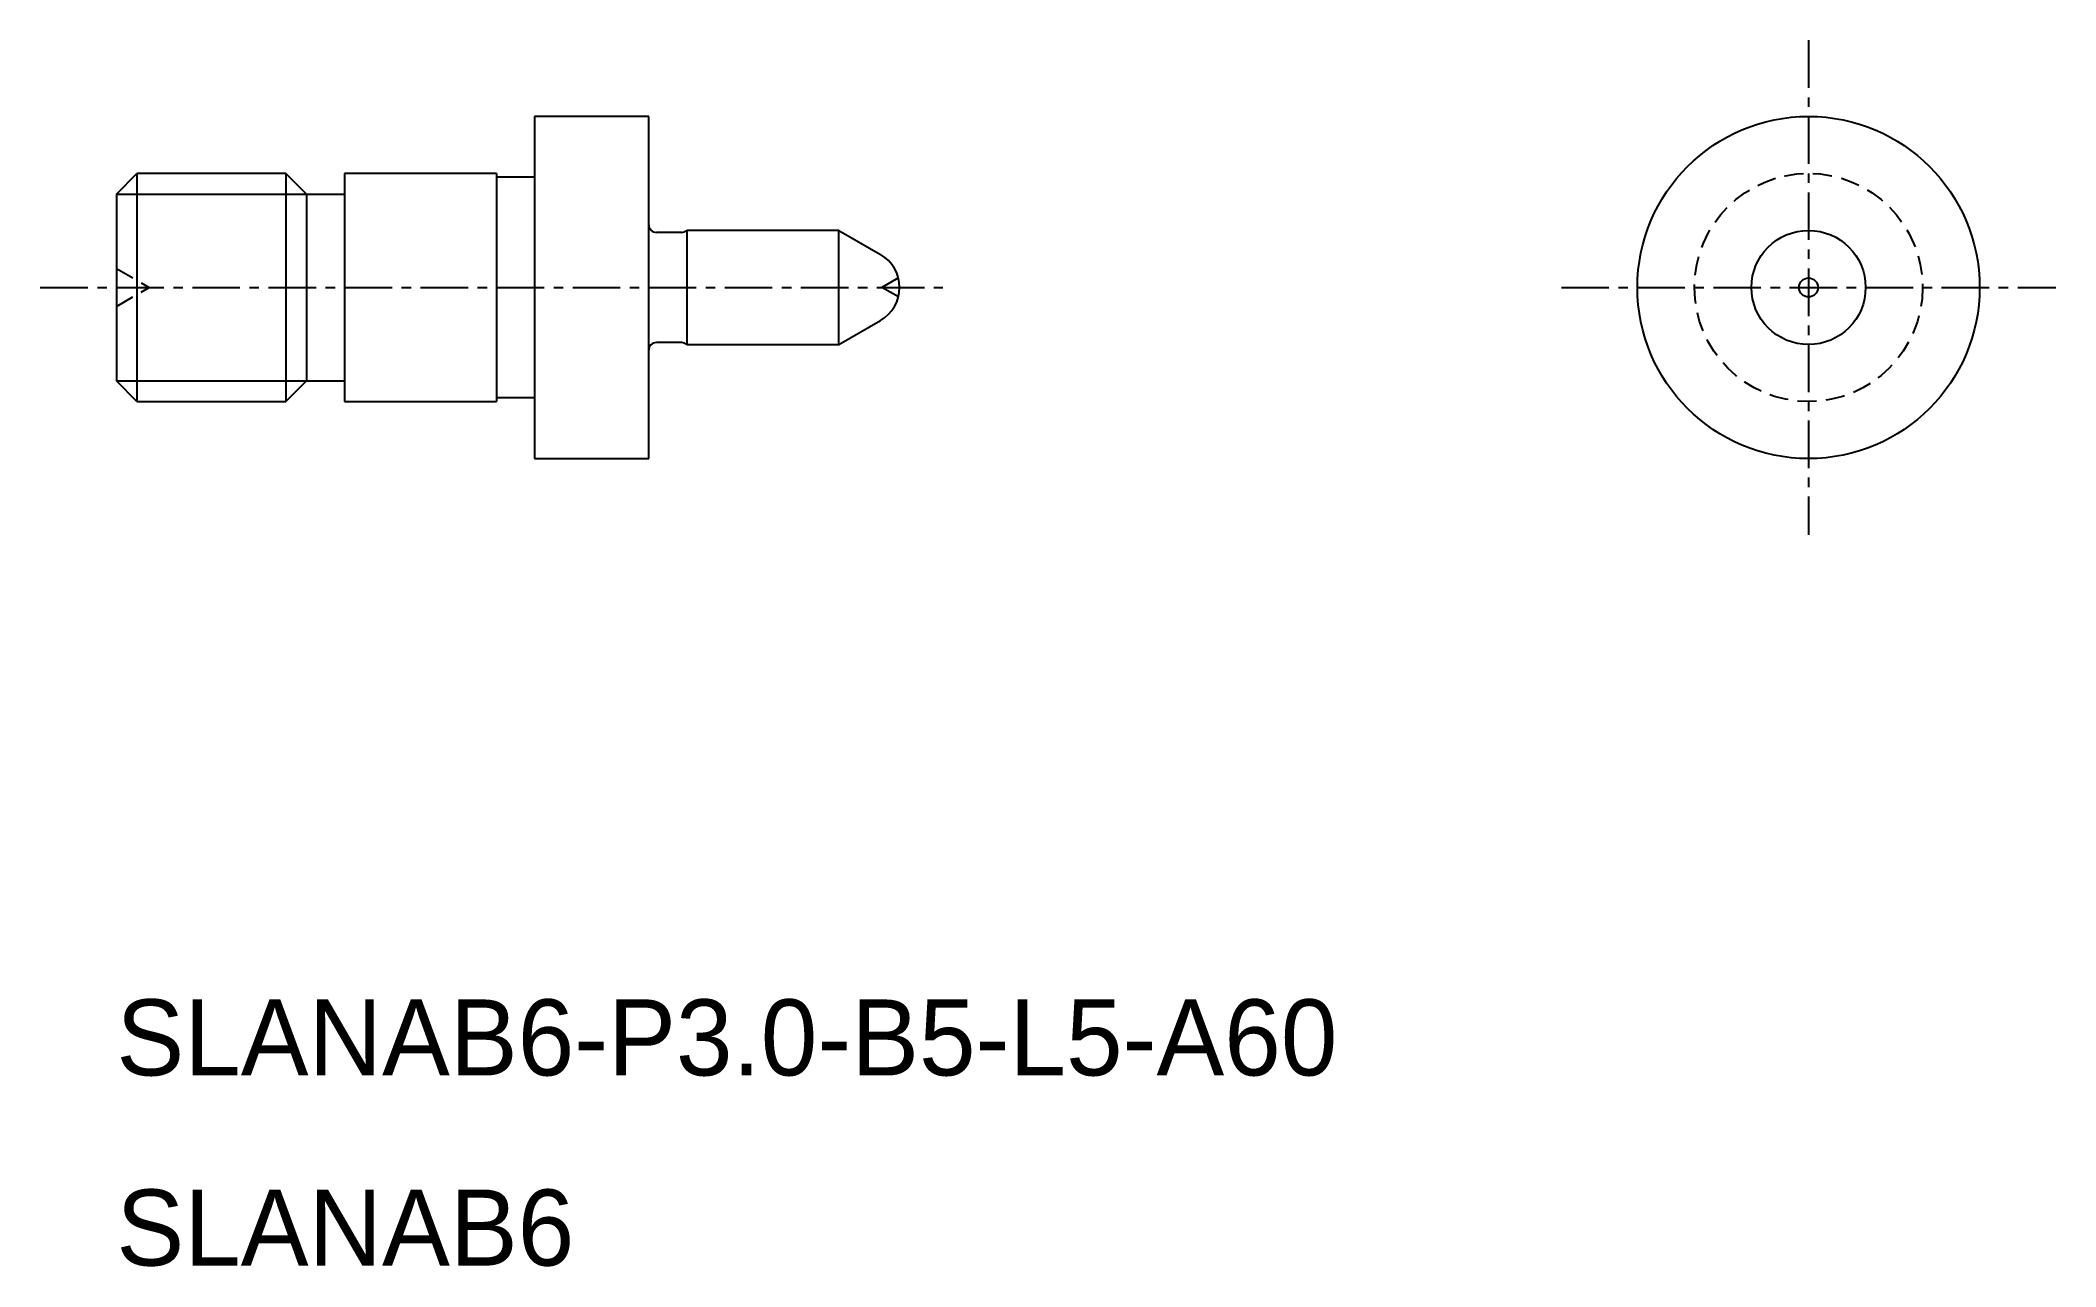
# Model space of a CAD drawing. Extents: x -1388.4 to -1335.4, y -31.3 to 1.
import ezdxf

# ---------------------------------------------------------------- set-up
doc = ezdxf.new("R2010")
doc.units = 0
doc.linetypes.add('CENTER', pattern=[2, 1.25, -0.25, 0.25, -0.25])
doc.linetypes.add('DASHED', pattern=[0.75, 0.5, -0.25])
doc.layers.get('0').update_dxf_attribs({"linetype": 'CONTINUOUS'})
doc.layers.add('CENTER', color=1, linetype='CENTER')

msp = doc.modelspace()

# ---------------------------------------------------------------- linework, layer by layer
at = {"color": 7, "linetype": 'CONTINUOUS'}
for p, q in [((-1372.394, -1.029), (-1375.394, -1.029)), ((-1375.394, -1.029), (-1375.394, -10.029)), ((-1372.394, -10.029), (-1372.394, -1.029)), ((-1386.394, -3.071), (-1385.853, -2.529)), ((-1381.936, -2.529), (-1385.853, -2.529)), ((-1385.853, -2.529), (-1385.853, -8.529)), ((-1381.394, -3.071), (-1381.936, -2.529)), ((-1381.936, -2.529), (-1381.936, -8.529)), ((-1376.394, -2.529), (-1380.394, -2.529)), ((-1380.394, -2.529), (-1380.394, -8.529)), ((-1376.394, -2.529), (-1376.394, -8.529)), ((-1375.394, -2.629), (-1376.394, -2.629)), ((-1386.394, -3.071), (-1386.394, -7.988)), ((-1381.394, -3.071), (-1381.394, -7.988)), ((-1381.394, -3.071), (-1380.394, -3.071)), ((-1371.527, -4.079), (-1372.194, -4.079)), ((-1371.394, -4.029), (-1371.394, -7.029)), ((-1367.394, -4.029), (-1371.394, -4.029)), ((-1367.394, -4.029), (-1366.296, -4.663)), ((-1367.394, -7.029), (-1367.394, -4.029)), ((-1367.394, -7.029), (-1366.296, -6.395)), ((-1371.527, -6.979), (-1372.194, -6.979)), ((-1371.394, -7.029), (-1367.394, -7.029)), ((-1385.853, -8.529), (-1386.394, -7.988)), ((-1381.936, -8.529), (-1381.394, -7.988)), ((-1381.394, -7.988), (-1380.394, -7.988)), ((-1375.394, -8.429), (-1376.394, -8.429)), ((-1385.853, -8.529), (-1381.936, -8.529)), ((-1380.394, -8.529), (-1376.394, -8.529)), ((-1375.394, -10.029), (-1372.394, -10.029))]:
    msp.add_line(p, q, dxfattribs=at)
at = {"color": 3, "linetype": 'CONTINUOUS'}
for p, q in [((-1386.394, -3.071), (-1381.394, -3.071)), ((-1386.394, -7.988), (-1381.394, -7.988))]:
    msp.add_line(p, q, dxfattribs=at)
at = {"color": 3, "linetype": 'DASHED'}
for p, q in [((-1386.394, -5.029), (-1385.528, -5.529)), ((-1365.828, -5.279), (-1366.261, -5.529)), ((-1386.394, -6.029), (-1385.528, -5.529)), ((-1365.828, -5.779), (-1366.261, -5.529))]:
    msp.add_line(p, q, dxfattribs=at)
at = {"color": 7, "linetype": 'CONTINUOUS'}
for radius in [4.5, 1.5, 0.25]:
    msp.add_circle((-1341.894, -5.529), radius, dxfattribs=at)
at = {"color": 3, "linetype": 'DASHED'}
msp.add_circle((-1341.894, -5.529), 3, dxfattribs=at)
at = {"color": 7, "linetype": 'CONTINUOUS'}
for centre, radius, start, end in [((-1372.194, -3.879), 0.2, 180, 270), ((-1371.527, -3.879), 0.2, 270, 311.4096), ((-1366.796, -5.529), 1, 300, 60), ((-1372.194, -7.179), 0.2, 90, 180), ((-1371.527, -7.179), 0.2, 48.5904, 90)]:
    msp.add_arc(centre, radius, start, end, dxfattribs=at)
at = {"layer": 'CENTER', "color": 1, "linetype": 'CENTER'}
for p, q in [((-1341.894, 0.971), (-1341.894, -12.029)), ((-1388.394, -5.529), (-1364.66, -5.529)), ((-1348.394, -5.529), (-1335.394, -5.529))]:
    msp.add_line(p, q, dxfattribs=at)

# ---------------------------------------------------------------- texts
at = {"color": 7, "linetype": 'CONTINUOUS'}
for s, p in [('SLANAB6-P3.0-B5-L5-A60', (-1386.394, -26.25)), ('SLANAB6', (-1386.394, -31.25))]:
    msp.add_text(s, height=2, dxfattribs=at).set_placement(p)

doc.saveas('drawing.dxf')
